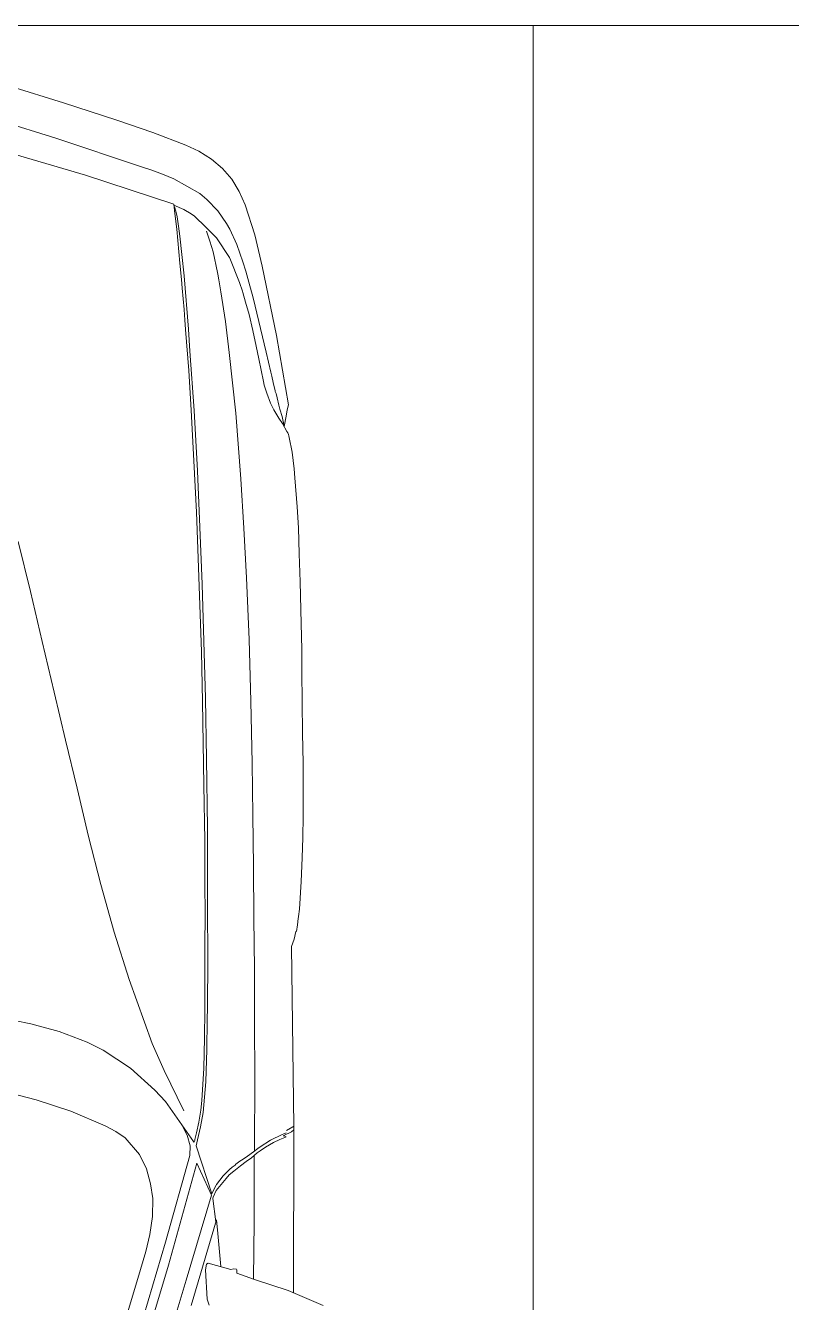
# Model space of a CAD drawing. Header units: inches. Extents: x 13 to 261, y -112 to -47.
# Drawn here: x 197.542 to 198.612, y -68.212 to -66.427 of the extents above; entities that cross this region are included whole.
import ezdxf

# ---------------------------------------------------------------- set-up
doc = ezdxf.new("R2010")
doc.units = ezdxf.units.IN
doc.header["$MEASUREMENT"] = 0
doc.layers.add('AUTOS', color=6, linetype='Continuous', lineweight=20)
doc.layers.add('CAJONES', color=3, linetype='Continuous', lineweight=20)

msp = doc.modelspace()

# ---------------------------------------------------------------- linework, layer by layer
at = {"layer": 'AUTOS', "linetype": 'Continuous'}
for p, q in [((197.5947, -66.5348), (197.5195, -66.5114)), ((197.6694, -66.5592), (197.5947, -66.5348)), ((197.5064, -66.5602), (197.5841, -66.5841)), ((197.7197, -66.5763), (197.6694, -66.5592)), ((197.5841, -66.5841), (197.7036, -66.6241)), ((197.7197, -66.5763), (197.7655, -66.5939)), ((197.5004, -66.5991), (197.6255, -66.6362)), ((197.7655, -66.5939), (197.7839, -66.6026)), ((197.7839, -66.6026), (197.8018, -66.6138)), ((197.8018, -66.6138), (197.8171, -66.6265)), ((197.6255, -66.6362), (197.749, -66.6767)), ((197.7036, -66.6241), (197.7166, -66.6283)), ((197.7166, -66.6283), (197.733, -66.6345)), ((197.733, -66.6345), (197.7489, -66.6412)), ((197.8171, -66.6265), (197.8299, -66.6416)), ((197.7489, -66.6412), (197.7852, -66.6616)), ((197.8299, -66.6416), (197.8402, -66.6588)), ((197.7852, -66.6616), (197.7951, -66.6702)), ((197.7951, -66.6702), (197.8104, -66.6859)), ((197.8402, -66.6588), (197.8485, -66.6774)), ((197.7494, -66.6807), (197.749, -66.6767)), ((197.749, -66.6777), (197.7629, -66.6838)), ((197.749, -66.6777), (197.7504, -66.6817)), ((197.7503, -66.6897), (197.7494, -66.6807)), ((197.7531, -66.7117), (197.7503, -66.6897)), ((197.7504, -66.6817), (197.7523, -66.6882)), ((197.7538, -66.6942), (197.7523, -66.6882)), ((197.7733, -66.69), (197.7629, -66.6838)), ((197.7778, -66.6935), (197.7733, -66.69)), ((197.8104, -66.6859), (197.8227, -66.7036)), ((197.8485, -66.6774), (197.862, -66.7195)), ((197.7556, -66.7072), (197.7538, -66.6942)), ((197.7574, -66.7213), (197.7556, -66.7072)), ((197.7937, -66.7088), (197.7778, -66.6935)), ((197.8084, -66.7234), (197.7937, -66.7088)), ((197.8227, -66.7036), (197.8271, -66.7116)), ((197.7575, -66.7588), (197.7531, -66.7117)), ((197.7601, -66.7468), (197.7574, -66.7213)), ((197.7945, -66.7142), (197.7994, -66.7283)), ((197.8266, -66.7511), (197.8084, -66.7234)), ((197.8271, -66.7116), (197.8368, -66.7327)), ((197.862, -66.7195), (197.8724, -66.7632)), ((197.7994, -66.7283), (197.8037, -66.7433)), ((197.8037, -66.7433), (197.8098, -66.7719)), ((197.8368, -66.7327), (197.8455, -66.7573)), ((197.7597, -66.7818), (197.7575, -66.7588)), ((197.7633, -66.7768), (197.7601, -66.7468)), ((197.8266, -66.7511), (197.8271, -66.7521)), ((197.8271, -66.7521), (197.8407, -66.7858)), ((197.8455, -66.7573), (197.8494, -66.7704)), ((197.7694, -66.8514), (197.7633, -66.7768)), ((197.8098, -66.7719), (197.8098, -66.7719)), ((197.8098, -66.7719), (197.8103, -66.7744)), ((197.8103, -66.7744), (197.8117, -66.7824)), ((197.8494, -66.7704), (197.8537, -66.7854)), ((197.8724, -66.7632), (197.8923, -66.8599)), ((197.7606, -66.7938), (197.7597, -66.7818)), ((197.7619, -66.8088), (197.7606, -66.7938)), ((197.8117, -66.7824), (197.8145, -66.799)), ((197.8407, -66.7858), (197.845, -66.7983)), ((197.845, -66.7983), (197.8455, -66.7998)), ((197.8537, -66.7854), (197.8599, -66.8075)), ((197.7632, -66.8238), (197.7619, -66.8088)), ((197.8145, -66.799), (197.821, -66.8405)), ((197.8455, -66.7998), (197.8493, -66.8134)), ((197.8493, -66.8134), (197.8541, -66.8309)), ((197.8599, -66.8075), (197.878, -66.8832)), ((197.7645, -66.8389), (197.7632, -66.8238)), ((197.8541, -66.8309), (197.8593, -66.853)), ((197.7649, -66.8449), (197.7645, -66.8389)), ((197.7654, -66.8519), (197.7649, -66.8449)), ((197.7697, -66.9089), (197.7654, -66.8519)), ((197.7715, -66.8819), (197.7694, -66.8514)), ((197.821, -66.8405), (197.8265, -66.8841)), ((197.8593, -66.853), (197.8641, -66.8751)), ((197.8923, -66.8599), (197.9091, -66.9571)), ((197.7775, -66.965), (197.7715, -66.8819)), ((197.8265, -66.8841), (197.8354, -66.9687)), ((197.8641, -66.8751), (197.8679, -66.8926)), ((197.878, -66.8832), (197.8846, -66.9113)), ((197.8679, -66.8926), (197.8745, -66.9242)), ((197.773, -66.9645), (197.7697, -66.9089)), ((197.8846, -66.9113), (197.8861, -66.9168)), ((197.8861, -66.9168), (197.888, -66.9259)), ((197.8745, -66.9242), (197.8754, -66.9297)), ((197.8754, -66.9297), (197.8788, -66.9408)), ((197.8788, -66.9408), (197.8841, -66.9548)), ((197.888, -66.9259), (197.8908, -66.9374)), ((197.8908, -66.9384), (197.8908, -66.9374)), ((197.8918, -66.9414), (197.8908, -66.9384)), ((197.8841, -66.9548), (197.8885, -66.9639)), ((197.8932, -66.9474), (197.8918, -66.9414)), ((197.8956, -66.9575), (197.8932, -66.9474)), ((197.897, -66.963), (197.8956, -66.9575)), ((197.9091, -66.9571), (197.9075, -66.9641)), ((197.7771, -67.0355), (197.773, -66.9645)), ((197.782, -67.0491), (197.7775, -66.965)), ((197.8354, -66.9687), (197.8428, -67.0603)), ((197.8885, -66.9639), (197.8959, -66.9755)), ((197.8959, -66.9755), (197.9008, -66.983)), ((197.897, -66.963), (197.9004, -66.9735)), ((197.9004, -66.9735), (197.9031, -66.9871)), ((197.9059, -66.9731), (197.9033, -66.9873)), ((197.9075, -66.9641), (197.9059, -66.9731)), ((197.9008, -66.983), (197.9071, -66.9941)), ((197.9071, -66.9941), (197.9081, -66.9961)), ((197.9081, -66.9961), (197.9091, -66.9986)), ((197.9091, -66.9986), (197.9091, -66.9986)), ((197.9091, -66.9986), (197.9096, -67.0006)), ((197.9096, -67.0006), (197.91, -67.0026)), ((197.91, -67.0026), (197.9143, -67.0232)), ((197.9143, -67.0232), (197.917, -67.0467)), ((197.7808, -67.1071), (197.7771, -67.0355)), ((197.917, -67.0467), (197.9183, -67.0592)), ((197.7855, -67.1281), (197.782, -67.0491)), ((197.8428, -67.0603), (197.847, -67.1294)), ((197.9183, -67.0592), (197.9214, -67.0998)), ((197.9214, -67.0998), (197.923, -67.1288)), ((197.7811, -67.1196), (197.7808, -67.1071)), ((197.7845, -67.2106), (197.7811, -67.1196)), ((197.7885, -67.2077), (197.7855, -67.1281)), ((197.847, -67.1294), (197.8506, -67.1989)), ((197.923, -67.1288), (197.9241, -67.1653)), ((197.5312, -67.148), (197.5484, -67.2178)), ((197.9241, -67.1653), (197.9256, -67.2043)), ((197.7911, -67.2872), (197.7885, -67.2077)), ((197.8506, -67.1989), (197.8541, -67.285)), ((197.9256, -67.2043), (197.9269, -67.2629)), ((197.5484, -67.2178), (197.565, -67.288)), ((197.7874, -67.3022), (197.7845, -67.2106)), ((197.9269, -67.2629), (197.9279, -67.2989)), ((197.565, -67.288), (197.5817, -67.3587)), ((197.7931, -67.3672), (197.7911, -67.2872)), ((197.8541, -67.285), (197.8566, -67.3715)), ((197.789, -67.3717), (197.7874, -67.3022)), ((197.9279, -67.2989), (197.9278, -67.3144)), ((197.9278, -67.3144), (197.9281, -67.3294)), ((197.9281, -67.3294), (197.9285, -67.3734)), ((197.5817, -67.3587), (197.5974, -67.4259)), ((197.7946, -67.4518), (197.7931, -67.3672)), ((197.7911, -67.4887), (197.789, -67.3717)), ((197.8566, -67.3715), (197.8585, -67.458)), ((197.9285, -67.3734), (197.929, -67.4159)), ((197.929, -67.4159), (197.9295, -67.4579)), ((197.5974, -67.4259), (197.6136, -67.4931)), ((197.7959, -67.5488), (197.7946, -67.4518)), ((197.8585, -67.458), (197.8596, -67.5306)), ((197.9295, -67.4579), (197.9295, -67.4959)), ((197.6136, -67.4931), (197.6297, -67.5603)), ((197.7922, -67.5662), (197.7911, -67.4887)), ((197.9295, -67.4959), (197.9296, -67.5319)), ((197.8596, -67.5306), (197.8602, -67.6026)), ((197.9296, -67.5319), (197.9292, -67.5619)), ((197.6297, -67.5603), (197.6469, -67.6275)), ((197.7962, -67.6458), (197.7959, -67.5488)), ((197.9292, -67.5619), (197.9284, -67.5904)), ((197.7923, -67.6378), (197.7922, -67.5662)), ((197.9284, -67.5904), (197.927, -67.6234)), ((197.8602, -67.6026), (197.8609, -67.6746)), ((197.6469, -67.6275), (197.6656, -67.6942)), ((197.927, -67.6234), (197.9245, -67.6619)), ((197.7926, -67.6573), (197.7923, -67.6378)), ((197.7965, -67.7453), (197.7962, -67.6458)), ((197.7928, -67.6783), (197.7926, -67.6573)), ((197.9234, -67.6728), (197.9229, -67.6753)), ((197.9245, -67.6619), (197.9234, -67.6723)), ((197.7925, -67.7048), (197.7928, -67.6783)), ((197.8609, -67.6746), (197.8615, -67.7461)), ((197.9218, -67.6838), (197.9203, -67.6933)), ((197.9229, -67.6753), (197.9218, -67.6838)), ((197.6656, -67.6942), (197.6863, -67.7605)), ((197.7925, -67.7433), (197.7925, -67.7048)), ((197.917, -67.7038), (197.9134, -67.7142)), ((197.9196, -67.6933), (197.917, -67.7038)), ((197.9202, -67.6928), (197.9196, -67.6933)), ((197.9196, -67.6933), (197.9202, -67.6928)), ((197.9134, -67.7142), (197.9168, -67.9653)), ((197.7922, -67.8143), (197.7925, -67.7433)), ((197.6863, -67.7605), (197.7187, -67.8499)), ((197.7955, -67.8288), (197.7965, -67.7453)), ((197.8615, -67.7461), (197.8616, -67.8216)), ((197.4817, -67.809), (197.5491, -67.8223)), ((197.792, -67.8303), (197.7922, -67.8143)), ((197.5491, -67.8223), (197.5889, -67.8333)), ((197.5889, -67.8333), (197.6277, -67.8478)), ((197.7918, -67.8423), (197.792, -67.8303)), ((197.7953, -67.8468), (197.7955, -67.8288)), ((197.8616, -67.8216), (197.8622, -67.8971)), ((197.6277, -67.8478), (197.6501, -67.859)), ((197.7187, -67.8499), (197.7353, -67.8876)), ((197.7908, -67.8843), (197.7918, -67.8423)), ((197.7951, -67.8583), (197.7953, -67.8468)), ((197.6501, -67.859), (197.6883, -67.8845)), ((197.7936, -67.9033), (197.7951, -67.8583)), ((197.6883, -67.8845), (197.7224, -67.9149)), ((197.7883, -67.9297), (197.7908, -67.8843)), ((197.7353, -67.8876), (197.7631, -67.9439)), ((197.7901, -67.9463), (197.7936, -67.9033)), ((197.8622, -67.8971), (197.8619, -67.9996)), ((197.5563, -67.9284), (197.5059, -67.9158)), ((197.7224, -67.9149), (197.7372, -67.9311)), ((197.6051, -67.9445), (197.5563, -67.9284)), ((197.7372, -67.9311), (197.7766, -67.9871)), ((197.7866, -67.9432), (197.7883, -67.9297)), ((197.6528, -67.9651), (197.6051, -67.9445)), ((197.7839, -67.9597), (197.7866, -67.9432)), ((197.7863, -67.9662), (197.7901, -67.9463)), ((197.6677, -67.9728), (197.6528, -67.9651)), ((197.6811, -67.9819), (197.6677, -67.9728)), ((197.7677, -67.978), (197.7606, -67.9644)), ((197.7781, -67.9841), (197.7807, -67.9746)), ((197.7807, -67.9746), (197.7839, -67.9597)), ((197.7821, -67.9847), (197.7863, -67.9662)), ((197.9027, -67.9761), (197.9002, -67.9771)), ((197.9027, -67.9786), (197.9132, -67.9732)), ((197.9062, -67.9747), (197.9027, -67.9761)), ((197.9063, -67.9717), (197.9153, -67.9663)), ((197.9132, -67.9732), (197.9168, -67.9708)), ((197.9153, -67.9663), (197.9168, -67.9653)), ((197.9168, -67.9708), (197.916, -68.1983)), ((197.9168, -67.9653), (197.9168, -67.9708)), ((197.9168, -67.9688), (197.9168, -67.9693)), ((197.7008, -68.0052), (197.6811, -67.9819)), ((197.772, -67.993), (197.7677, -67.978)), ((197.7713, -68.0065), (197.772, -67.993)), ((197.7766, -67.9871), (197.7771, -67.9881)), ((197.7781, -67.9856), (197.7771, -67.9881)), ((197.7781, -67.9856), (197.7781, -67.9841)), ((197.78, -67.9931), (197.7821, -67.9847)), ((197.78, -67.9931), (197.8022, -68.0599)), ((197.8695, -67.9942), (197.8665, -67.9967)), ((197.8841, -67.9849), (197.8695, -67.9942)), ((197.877, -67.9948), (197.8881, -67.9884)), ((197.9002, -67.9771), (197.8841, -67.9849)), ((197.8881, -67.9884), (197.8971, -67.9841)), ((197.8971, -67.9841), (197.9042, -67.9811)), ((197.9032, -67.9786), (197.9017, -67.9791)), ((197.9017, -67.9791), (197.9042, -67.9796)), ((197.9027, -67.9791), (197.9027, -67.9786)), ((197.9042, -67.9796), (197.9027, -67.9791)), ((197.9062, -67.9802), (197.9042, -67.9796)), ((197.9042, -67.9811), (197.9062, -67.9802)), ((197.7106, -68.0253), (197.7008, -68.0052)), ((197.7374, -68.1276), (197.7713, -68.0065)), ((197.8458, -68.0114), (197.8412, -68.0144)), ((197.8518, -68.0075), (197.8458, -68.0114)), ((197.8502, -68.015), (197.8573, -68.0096)), ((197.8604, -68.0011), (197.8518, -68.0075)), ((197.8573, -68.0096), (197.8654, -68.0027)), ((197.8665, -67.9967), (197.8604, -68.0011)), ((197.8613, -68.0081), (197.8612, -68.0191)), ((197.8613, -68.0061), (197.8613, -68.0081)), ((197.8654, -68.0027), (197.8694, -67.9997)), ((197.8694, -67.9997), (197.877, -67.9948)), ((197.7164, -68.0459), (197.7106, -68.0253)), ((197.7812, -68.0171), (197.7415, -68.1597)), ((197.7812, -68.0171), (197.8017, -68.0619)), ((197.8266, -68.0262), (197.822, -68.0306)), ((197.8265, -68.0337), (197.8326, -68.0283)), ((197.8306, -68.0227), (197.8266, -68.0262)), ((197.8347, -68.0198), (197.8306, -68.0227)), ((197.8326, -68.0283), (197.8422, -68.0209)), ((197.8357, -68.0188), (197.8347, -68.0198)), ((197.8412, -68.0144), (197.8357, -68.0188)), ((197.8422, -68.0209), (197.8502, -68.015)), ((197.8612, -68.0191), (197.8612, -68.0991)), ((197.7196, -68.0664), (197.7164, -68.0459)), ((197.8082, -68.0555), (197.8219, -68.0386)), ((197.8088, -68.047), (197.8083, -68.048)), ((197.818, -68.0351), (197.8088, -68.047)), ((197.822, -68.0306), (197.818, -68.0351)), ((197.8219, -68.0386), (197.8265, -68.0337)), ((197.8017, -68.0619), (197.7662, -68.1805)), ((197.8053, -68.0529), (197.8022, -68.0599)), ((197.8041, -68.0649), (197.8036, -68.0659)), ((197.8041, -68.0649), (197.8082, -68.0555)), ((197.8083, -68.048), (197.8053, -68.0529)), ((197.7193, -68.0919), (197.7196, -68.0664)), ((197.8036, -68.0659), (197.8036, -68.0664)), ((197.8036, -68.0664), (197.8077, -68.099)), ((197.7155, -68.1169), (197.7193, -68.0919)), ((197.8087, -68.0965), (197.7733, -68.2161)), ((197.8105, -68.1155), (197.8087, -68.0965)), ((197.8612, -68.0991), (197.8602, -68.1791)), ((197.7097, -68.1408), (197.7155, -68.1169)), ((197.8145, -68.1616), (197.8105, -68.1155)), ((197.7009, -68.2507), (197.7374, -68.1276)), ((197.7024, -68.1657), (197.7097, -68.1408)), ((197.6831, -68.2295), (197.7024, -68.1657)), ((197.7415, -68.1597), (197.718, -68.2374)), ((197.7934, -68.1663), (197.7945, -68.1583)), ((197.7954, -68.2073), (197.7934, -68.1663)), ((197.7945, -68.1583), (197.797, -68.1568)), ((197.8284, -68.1657), (197.797, -68.1568)), ((197.8284, -68.1657), (197.8329, -68.1648)), ((197.8329, -68.1648), (197.8364, -68.1653)), ((197.8369, -68.1663), (197.8364, -68.1653)), ((197.8368, -68.1708), (197.8369, -68.1663)), ((197.8617, -68.1796), (197.8368, -68.1708)), ((197.7662, -68.1805), (197.7428, -68.2577)), ((197.8617, -68.1796), (197.9086, -68.1952)), ((197.7983, -68.2159), (197.7954, -68.2073)), ((197.9086, -68.1952), (197.9578, -68.2163))]:
    msp.add_line(p, q, dxfattribs=at)
at = {"layer": 'CAJONES'}
for p, q in [((190.2902, -66.4268), (208.4902, -66.4268)), ((198.2511, -66.4268), (198.2511, -71.4268))]:
    msp.add_line(p, q, dxfattribs=at)

doc.saveas('drawing.dxf')
